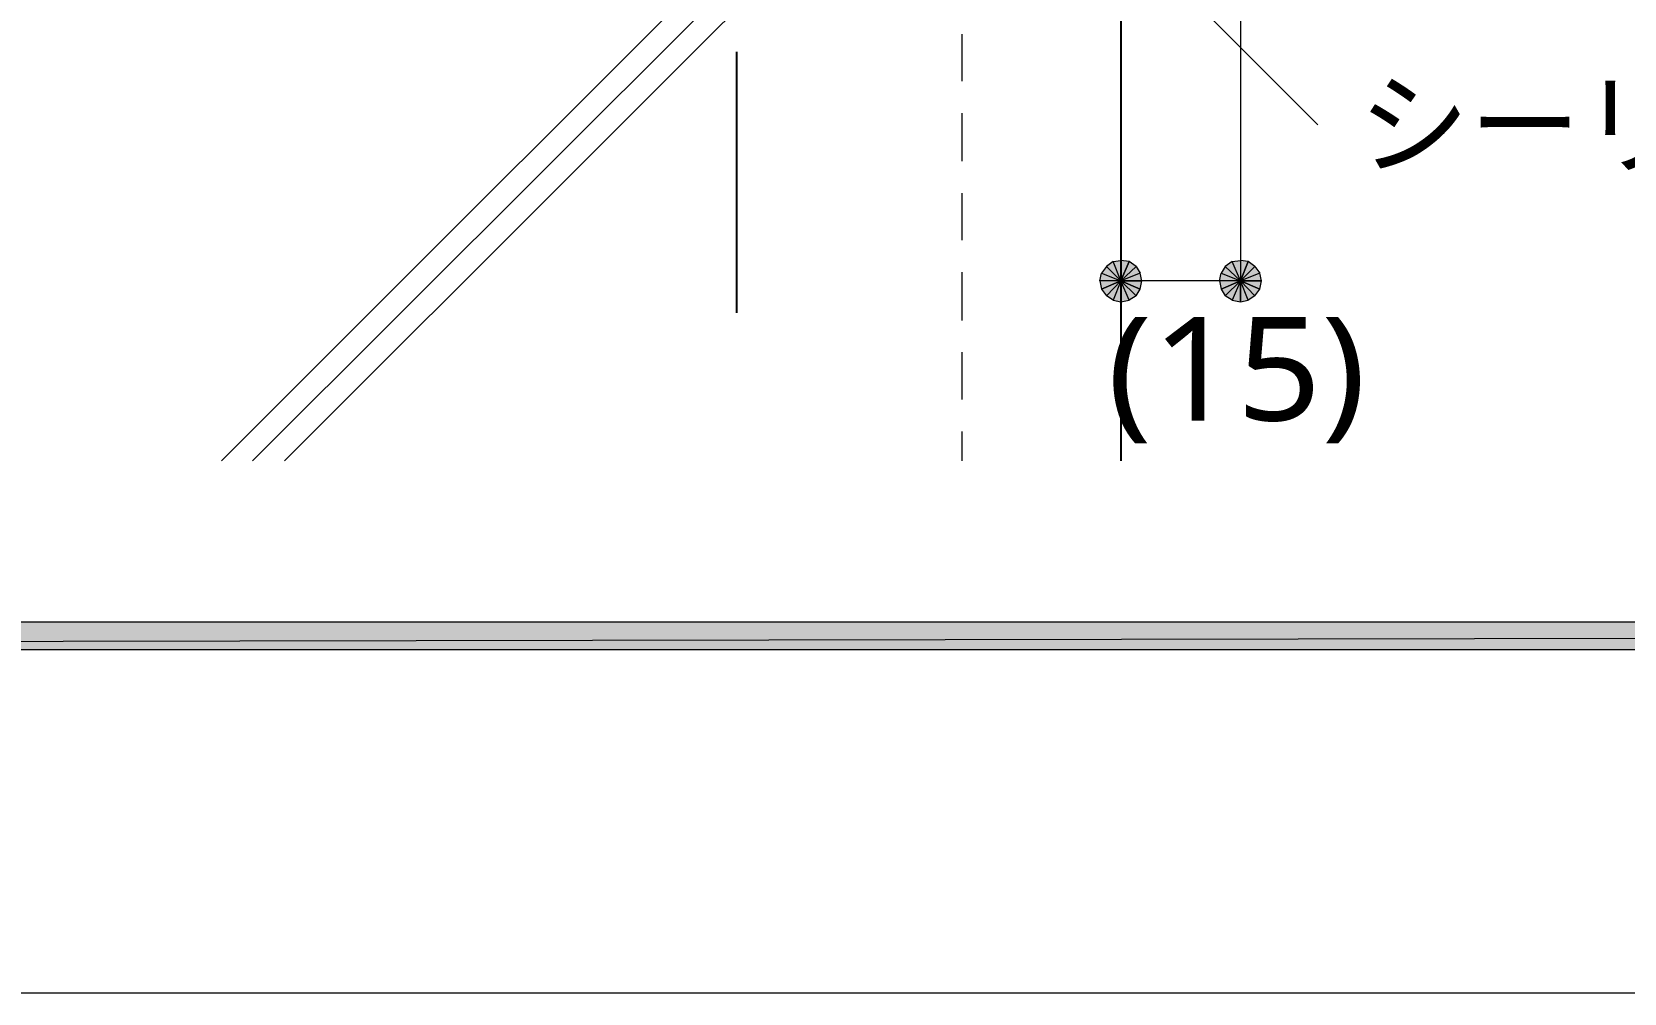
# Model space of a CAD drawing. Header units: millimetres. Extents: x 0 to 420, y 0 to 297.
# Drawn here: x 131.8 to 171.82, y 156.99 to 181.16 of the extents above; entities that cross this region are included whole.
import ezdxf
from ezdxf.enums import TextEntityAlignment as Align

# ---------------------------------------------------------------- set-up
doc = ezdxf.new("R2010")
doc.units = ezdxf.units.MM
doc.styles.add('kst32b', font='NotoSansJP-Variable.ttf')

msp = doc.modelspace()

# ---------------------------------------------------------------- hatches: boundary and pattern name
h = msp.add_hatch(color=7)
h.paths.add_polyline_path([(159.385, 175.387), (159.173, 175.408), (159.173, 174.9), (159.385, 175.387)])
h.paths.add_polyline_path([(159.173, 175.408), (159.173, 174.9), (158.983, 175.387), (159.173, 175.408)])
h.paths.add_polyline_path([(159.173, 174.9), (158.983, 175.387), (158.813, 175.26), (159.173, 174.9)])
h = msp.add_hatch(color=7)
h.paths.add_polyline_path([(159.703, 174.9), (159.66, 175.091), (159.173, 174.9), (159.703, 174.9)])
h.paths.add_polyline_path([(159.66, 175.091), (159.173, 174.9), (159.554, 175.26), (159.66, 175.091)])
h.paths.add_polyline_path([(159.173, 174.9), (159.554, 175.26), (159.385, 175.387), (159.173, 174.9)])
h = msp.add_hatch(color=7)
h.paths.add_polyline_path([(162.37, 175.387), (162.179, 175.408), (162.179, 174.9), (162.37, 175.387)])
h.paths.add_polyline_path([(162.179, 175.408), (162.179, 174.9), (161.967, 175.387), (162.179, 175.408)])
h.paths.add_polyline_path([(162.179, 174.9), (161.967, 175.387), (161.798, 175.26), (162.179, 174.9)])
h = msp.add_hatch(color=7)
h.paths.add_polyline_path([(162.708, 174.9), (162.666, 175.091), (162.179, 174.9), (162.708, 174.9)])
h.paths.add_polyline_path([(162.666, 175.091), (162.179, 174.9), (162.539, 175.26), (162.666, 175.091)])
h.paths.add_polyline_path([(162.179, 174.9), (162.539, 175.26), (162.37, 175.387), (162.179, 174.9)])
h = msp.add_hatch(color=7)
h.paths.add_polyline_path([(158.813, 175.26), (158.687, 175.091), (159.173, 174.9), (158.813, 175.26)])
h.paths.add_polyline_path([(158.687, 175.091), (159.173, 174.9), (158.644, 174.9), (158.687, 175.091)])
h.paths.add_polyline_path([(159.173, 174.9), (158.644, 174.9), (158.687, 174.688), (159.173, 174.9)])
h = msp.add_hatch(color=7)
h.paths.add_polyline_path([(158.687, 174.688), (158.813, 174.519), (159.173, 174.9), (158.687, 174.688)])
h.paths.add_polyline_path([(158.813, 174.519), (159.173, 174.9), (158.983, 174.413), (158.813, 174.519)])
h.paths.add_polyline_path([(159.173, 174.9), (158.983, 174.413), (159.173, 174.371), (159.173, 174.9)])
h = msp.add_hatch(color=7)
h.paths.add_polyline_path([(159.173, 174.371), (159.385, 174.413), (159.173, 174.9), (159.173, 174.371)])
h.paths.add_polyline_path([(159.385, 174.413), (159.173, 174.9), (159.554, 174.519), (159.385, 174.413)])
h.paths.add_polyline_path([(159.173, 174.9), (159.554, 174.519), (159.66, 174.688), (159.173, 174.9)])
for points in [[(159.66, 174.688), (159.703, 174.9), (159.173, 174.9), (159.66, 174.688)], [(162.666, 174.688), (162.708, 174.9), (162.179, 174.9), (162.666, 174.688)]]:
    msp.add_hatch(color=7).paths.add_polyline_path(points)
h = msp.add_hatch(color=7)
h.paths.add_polyline_path([(161.798, 175.26), (161.692, 175.091), (162.179, 174.9), (161.798, 175.26)])
h.paths.add_polyline_path([(161.692, 175.091), (162.179, 174.9), (161.65, 174.9), (161.692, 175.091)])
h.paths.add_polyline_path([(162.179, 174.9), (161.65, 174.9), (161.692, 174.688), (162.179, 174.9)])
h = msp.add_hatch(color=7)
h.paths.add_polyline_path([(161.692, 174.688), (161.798, 174.519), (162.179, 174.9), (161.692, 174.688)])
h.paths.add_polyline_path([(161.798, 174.519), (162.179, 174.9), (161.967, 174.413), (161.798, 174.519)])
h.paths.add_polyline_path([(162.179, 174.9), (161.967, 174.413), (162.179, 174.371), (162.179, 174.9)])
h = msp.add_hatch(color=7)
h.paths.add_polyline_path([(162.179, 174.371), (162.37, 174.413), (162.179, 174.9), (162.179, 174.371)])
h.paths.add_polyline_path([(162.37, 174.413), (162.179, 174.9), (162.539, 174.519), (162.37, 174.413)])
h.paths.add_polyline_path([(162.179, 174.9), (162.539, 174.519), (162.666, 174.688), (162.179, 174.9)])
h = msp.add_hatch(color=7)
h.paths.add_polyline_path([(394.166, 165.629), (394.166, 166.328), (26.183, 165.629), (394.166, 165.629)])
h.paths.add_polyline_path([(394.166, 166.328), (26.183, 165.629), (26.183, 166.328), (394.166, 166.328)])

# ---------------------------------------------------------------- linework, layer by layer
at = {"lineweight": 13}
for points in [[(136.567, 170.371), (151.617, 185.42)], [(137.351, 170.371), (152.252, 185.251)], [(138.155, 170.371), (152.866, 185.081)], [(158.475, 184.467), (164.126, 178.816)], [(162.179, 182.52), (162.179, 174.9)], [(155.173, 181.102), (155.173, 179.917)], [(155.173, 179.112), (155.173, 177.906)], [(155.173, 177.101), (155.173, 175.916)], [(155.173, 175.112), (155.173, 173.905)], [(162.179, 174.9), (159.173, 174.9)], [(155.173, 173.101), (155.173, 171.916)], [(155.173, 171.111), (155.173, 170.371)], [(394.166, 156.993), (26.183, 156.993)]]:
    msp.add_lwpolyline(points, dxfattribs=at)
at = {"lineweight": 25}
for points in [[(159.173, 183.959), (159.173, 170.371)], [(149.521, 174.096), (149.521, 180.657)]]:
    msp.add_lwpolyline(points, dxfattribs=at)
at = {"lineweight": 0}
for points in [[(159.173, 174.9), (158.983, 175.387), (158.813, 175.26)], [(159.173, 175.408), (159.173, 174.9), (158.983, 175.387)], [(159.385, 175.387), (159.173, 175.408), (159.173, 174.9)], [(159.173, 174.9), (159.554, 175.26), (159.385, 175.387)], [(162.179, 174.9), (161.967, 175.387), (161.798, 175.26)], [(162.179, 175.408), (162.179, 174.9), (161.967, 175.387)], [(162.37, 175.387), (162.179, 175.408), (162.179, 174.9)], [(162.179, 174.9), (162.539, 175.26), (162.37, 175.387)], [(158.687, 175.091), (159.173, 174.9), (158.644, 174.9)], [(159.173, 174.9), (158.644, 174.9), (158.687, 174.688)], [(158.813, 175.26), (158.687, 175.091), (159.173, 174.9)], [(158.687, 174.688), (158.813, 174.519), (159.173, 174.9)], [(158.813, 174.519), (159.173, 174.9), (158.983, 174.413)], [(159.173, 174.9), (158.983, 174.413), (159.173, 174.371)], [(159.66, 175.091), (159.173, 174.9), (159.554, 175.26)], [(159.703, 174.9), (159.66, 175.091), (159.173, 174.9)], [(159.173, 174.371), (159.385, 174.413), (159.173, 174.9)], [(159.385, 174.413), (159.173, 174.9), (159.554, 174.519)], [(159.173, 174.9), (159.554, 174.519), (159.66, 174.688)], [(159.66, 174.688), (159.703, 174.9), (159.173, 174.9)], [(161.692, 175.091), (162.179, 174.9), (161.65, 174.9)], [(162.179, 174.9), (161.65, 174.9), (161.692, 174.688)], [(161.798, 175.26), (161.692, 175.091), (162.179, 174.9)], [(161.692, 174.688), (161.798, 174.519), (162.179, 174.9)], [(161.798, 174.519), (162.179, 174.9), (161.967, 174.413)], [(162.179, 174.9), (161.967, 174.413), (162.179, 174.371)], [(162.666, 175.091), (162.179, 174.9), (162.539, 175.26)], [(162.708, 174.9), (162.666, 175.091), (162.179, 174.9)], [(162.179, 174.371), (162.37, 174.413), (162.179, 174.9)], [(162.37, 174.413), (162.179, 174.9), (162.539, 174.519)], [(162.179, 174.9), (162.539, 174.519), (162.666, 174.688)], [(162.666, 174.688), (162.708, 174.9), (162.179, 174.9)], [(394.166, 165.629), (394.166, 166.328), (26.183, 165.629)], [(394.166, 166.328), (26.183, 165.629), (26.183, 166.328)]]:
    msp.add_lwpolyline(points, close=True, dxfattribs=at)

# ---------------------------------------------------------------- texts
at = {"style": 'kst32b'}
for s, height, p, p2 in [('シーリング材(15×10)', 2.07913, (165.142, 177.8), (191.131, 177.8)), ('(15)', 2.5989, (158.835, 171.386), (165.332, 171.386))]:
    msp.add_text(s, height=height, dxfattribs=at).set_placement(p, p2, align=Align.FIT)

doc.saveas('drawing.dxf')
